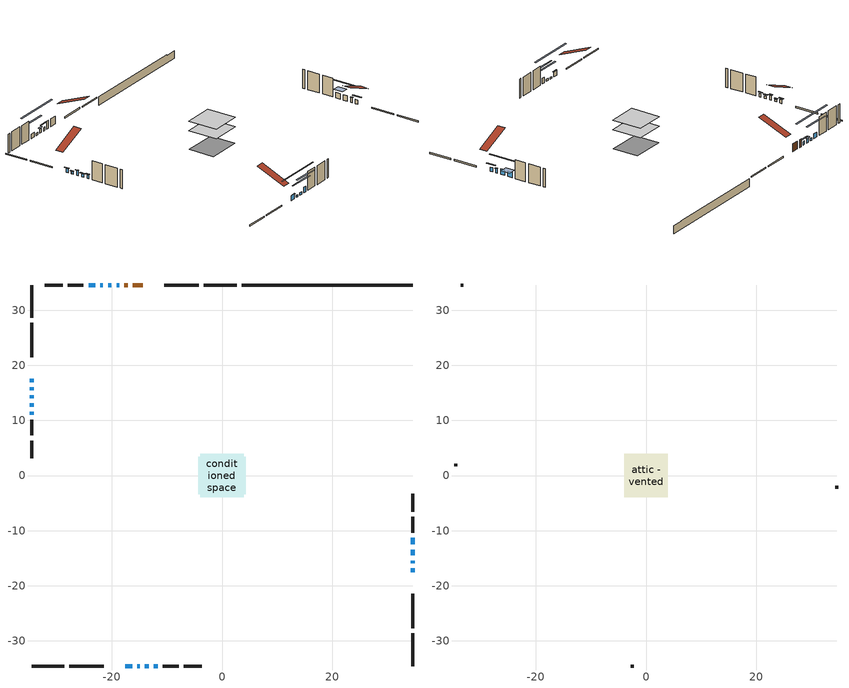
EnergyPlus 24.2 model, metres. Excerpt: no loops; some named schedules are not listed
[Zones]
conditioned space
 floor adiabatic (AdiabaticFloorConstruction): -3.94,-3.94 -3.94,3.94 3.94,3.94 3.94,-3.94 z3.35
 floor foundation (Slab1 construction): -4.33,-3.41 -4.33,3.41 4.33,3.41 4.33,-3.41 z-1.22
 wall outside (RimJoist1 construction): 2.67,34.57 -3.27,34.57 / -34.57,-34.57 -28.63,-34.57 / -34.57,34.57 -34.57,28.63 / 34.57,-34.57 34.57,-28.63 z0.91:1.21
 wall outside (RimJoist2 construction): -4.2,34.57 -10.46,34.57 / -27.7,-34.57 -21.44,-34.57 / -34.57,27.7 -34.57,21.44 / 34.57,-27.7 34.57,-21.44 z0.91:1.21
 wall outside (AdiabaticWallConstruction 1): -14.37,34.57 -16.19,34.57 / -17.11,34.57 -17.75,34.57 z0.91:2.94
 wall outside (AdiabaticWallConstruction): -34.57,17.53 -34.57,16.92 / -18.68,34.57 -19.14,34.57 / -34.57,11.58 -34.57,11.07 z0.91:1.83; 34.57,-17.53 34.57,-16.82 / -20.07,34.57 -20.68,34.57 z0.91:1.98; 34.57,-15.89 34.57,-15.43 / -17.53,-34.57 -16.31,-34.57 / -34.57,14.56 -34.57,14.04 / -22.99,34.57 -24.21,34.57 z0.91:2.13; -34.57,15.99 -34.57,15.48 / -21.6,34.57 -22.06,34.57 / -14,-34.57 -13.28,-34.57 z0.91:1.52; -15.39,-34.57 -14.92,-34.57 z0.91:1.37; 34.57,-14.51 34.57,-13.44 / 34.57,-12.51 34.57,-11.29 / -12.36,-34.57 -11.65,-34.57 z0.91:2.33; -34.57,13.12 -34.57,12.5 z0.91:1.62
 wall outside (Wall1 construction): -25.14,34.57 -28,34.57 / -10.72,-34.57 -7.86,-34.57 / -34.57,10.14 -34.57,7.28 / 34.57,-10.36 34.57,-7.5 z0.91:5.79
 wall outside (Wall2 construction): -28.93,34.57 -32.19,34.57 / -6.93,-34.57 -3.66,-34.57 / -34.57,6.35 -34.57,3.09 / 34.57,-6.57 34.57,-3.31 z0.91:5.79
 wall foundation (FoundationWall1 construction): 3.6,34.57,-1.22 3.6,34.57,0.91 31.47,34.57,0.91 31.47,34.57,0.75 34.57,34.57,0.75 34.57,34.57,-1.22
 window (WindowConstruction 14): -34.57,17.53 -34.57,16.92 z0.91:1.82
 window (WindowConstruction 7): 34.57,-17.53 34.57,-16.82 z0.91:1.98
 window (WindowConstruction 8): 34.57,-15.89 34.57,-15.43 z0.91:2.13
 window (WindowConstruction 9): -18.68,34.57 -19.14,34.57 z0.91:1.82
 window (WindowConstruction 10): -20.07,34.57 -20.68,34.57 z0.91:1.98
 window (WindowConstruction 11): -17.53,-34.57 -16.31,-34.57 z0.91:2.13
 window (WindowConstruction 12): -34.57,15.99 -34.57,15.48 z0.91:1.52
 window (WindowConstruction 13): -34.57,14.55 -34.57,14.05 z0.91:2.13
 window (WindowConstruction 15): -21.61,34.57 -22.06,34.57 z0.91:1.52
 window (WindowConstruction 16): -15.38,-34.57 -14.93,-34.57 z0.91:1.37
 window (WindowConstruction): 34.57,-14.51 34.57,-13.44 z0.91:2.33
 window (WindowConstruction 1): 34.57,-12.51 34.57,-11.29 z0.91:2.33
 window (WindowConstruction 2): -22.99,34.57 -24.21,34.57 z0.91:2.13
 window (WindowConstruction 3): -14,-34.57 -13.29,-34.57 z0.91:1.52
 window (WindowConstruction 4): -12.36,-34.57 -11.65,-34.57 z0.91:2.33
 window (WindowConstruction 5): -34.57,13.12 -34.57,12.51 z0.91:1.62
 window (WindowConstruction 6): -34.57,11.58 -34.57,11.07 z0.91:1.82
 door (Door): -14.37,34.57 -16.19,34.57 z0.91:2.94
 door (Door 1): -17.12,34.57 -17.75,34.57 z0.91:2.94
 ceiling adiabatic (AdiabaticFloorConstruction): 3.94,-3.94 3.94,3.94 -3.94,3.94 -3.94,-3.94 z3.35
attic - vented
 floor to conditioned space (Floor1 construction Reversed): -3.94,-3.94 -3.94,3.94 3.94,3.94 3.94,-3.94 z5.79
 wall outside (Wall3 construction): -33.12,34.57 -33.64,34.57 / -2.74,-34.57 -2.22,-34.57 / -34.57,2.16 -34.57,1.64 / 34.57,-2.38 34.57,-1.86 z0.91:5.79
 roof outside (Roof1 construction): -13.44,34.57,5.79 -13.44,27.01,8.94 -11.39,27.01,8.94 -11.39,34.57,5.79; -18.46,-34.57,5.79 -18.46,-27.01,8.94 -20.51,-27.01,8.94 -20.51,-34.57,5.79; -34.57,18.46,5.79 -27.01,18.46,8.94 -27.01,20.51,8.94 -34.57,20.51,5.79; 34.57,-18.46,5.79 27.01,-18.46,8.94 27.01,-20.51,8.94 34.57,-20.51,5.79
shading: -34.57,16.62 -34.57,17.83 -34.87,17.83 -34.87,16.62 z2.12; 34.57,-15.91 34.57,-18.44 34.87,-18.44 34.87,-15.91 z2.89; 34.57,-15.34 34.57,-15.98 34.87,-15.98 34.87,-15.34 z2.22; -20.05,34.57 -17.77,34.57 -17.77,34.87 -20.05,34.87 z2.74; -20.98,34.57 -19.77,34.57 -19.77,34.87 -20.98,34.87 z2.28; -16.22,-34.57 -17.62,-34.57 -17.62,-34.87 -16.22,-34.87 z2.22; -34.57,15.3 -34.57,16.17 -34.87,16.17 -34.87,15.3 z1.7; -34.57,13.87 -34.57,14.73 -34.87,14.73 -34.87,13.87 z2.31; -28.16,34.57 -15.51,34.57 -15.51,34.87 -28.16,34.87 z7.62; -8.83,-34.57 -21.48,-34.57 -21.48,-34.87 -8.83,-34.87 z7.47; 34.57,-10.39 34.57,-17.56 34.87,-17.56 34.87,-10.39 z5.38; 34.57,-10.68 34.57,-13.12 36.4,-13.12 36.4,-10.68 z2.94; -27.26,34.57 -19.94,34.57 -19.94,34.87 -27.26,34.87 z5.18; -10.24,-34.57 -17.05,-34.57 -17.05,-34.87 -10.24,-34.87 z4.57; -8.6,-34.57 -15.41,-34.57 -15.41,-34.87 -8.6,-34.87 z5.38; -34.57,12.21 -34.57,13.41 -34.87,13.41 -34.87,12.21 z1.92; -34.57,10.77 -34.57,11.88 -34.87,11.88 -34.87,10.77 z2.12
[Building]
Building 1: Terrain=Suburbs
[Site:Location]
Windsor AP_ON: Latitude {deg}=42.28; Longitude {deg}=-82.96; Time Zone {hr}=-5; Elevation {m}=190; Keep Site Location Information=Yes
[Site:GroundTemperature:Shallow]
6.34957, 4.46684, 4.31606, 5.20952, 8.79623, 12.3662, 15.4612, 17.4219, 17.5884, 15.9938, 12.9777, 9.51722
[Site:WaterMainsTemperature]
Calculation Method=Schedule; Temperature Schedule=mains temperature schedule
[Material] Roughness=Rough; Thermal Absorptance=0.9
Name | Thickness {m} | Conductivity {W/m-K} | Density {kg/m3} | Specific Heat {J/kg-K} | Solar Absorptance | Visible Absorptance
asphalt or fiberglass shingles | 0.00635 | 0.162714 | 1121.4 | 1465.45 | 0.4 | 0.4
ceiling stud and cavity | 0.1397 | 0.110038 | 65.682 | 1177.47 | 0.7 | 0.7
concrete 4.0 in. | 0.1016 | 1.803125 | 2242.8 | 837.4 | 0.7 | 0.7
concrete 8.0 in. | 0.2032 | 1.803125 | 2242.8 | 837.4 | 0.7 | 0.7
door material | 0.04445 | 0.188738 | 512.64 | 1214.23 | 0.7 | 0.7
door material 1 | 0.04445 | 0.053851 | 512.64 | 1214.23 | 0.7 | 0.7
floor covering | 0.0127 | 0.0433444 | 54.468 | 1339.84 | 0.6 | 0.6
floor rigid ins; wall rigid ins | 0.512978 | 0.029427 | 32.04 | 1214.23 | 0.7 | 0.7
floor stud and cavity | 0.1397 | 1.75129 | 37.0049 | 1207.88 | 0.7 | 0.7
furniture material conditioned space 1 | 0.1524 | 0.115458 | 640.8 | 1214.23 | 0.6 | 0.6
gypsum board | 0.0127 | 0.160291 | 801 | 837.4 | 0.6 | 0.6
osb sheathing 0.5 in. | 0.0127 | 0.115458 | 512.64 | 1214.23 | 0.7 | 0.7
osb sheathing 0.75 in. | 0.01905 | 0.115458 | 512.64 | 1214.23 | 0.7 | 0.7
osb sheathing 2.0 in. | 0.0508 | 0.115458 | 512.64 | 1214.23 | 0.7 | 0.7
rim joist stud and cavity | 0.0508 | 0.177588 | 50.32683 | 1063.81 | 0.6 | 0.6
rim joist stud and cavity 1 | 0.0508 | 0.028891 | 125.044 | 1163.47 | 0.6 | 0.6
wall stud and cavity | 0.1397 | 0.955991 | 139.0536 | 1170.24 | 0.7 | 0.7
wall stud and cavity 1 | 0.1397 | 1.11759 | 139.0536 | 1170.24 | 0.7 | 0.7
wall stud and cavity 2 | 0.0889 | 6.1454 | 50.32683 | 1063.81 | 0.6 | 0.6
wall stud and cavity 3 | 0.0889 | 0.380278 | 52.3479 | 1209.89 | 0.7 | 0.7
wall stud and cavity 4 | 0.0889 | 0.391764 | 83.0341 | 1211.67 | 0.7 | 0.7
wood siding | 0.0254 | 0.102417 | 544.68 | 1172.36 | 0.59 | 0.59
wood siding 1 | 0.00254 | 0.102417 | 544.68 | 1172.36 | 0.59 | 0.59
wood siding 2; wood siding 3; wood siding 4 | 0.0254 | 0.102417 | 544.68 | 1172.36 | 0.7 | 0.7
[WindowMaterial:SimpleGlazingSystem]
Name | U-Factor {W/m2-K} | Solar Heat Gain Coefficient
WindowMaterial | 2.80664 | 0.62
WindowMaterial 1 | 2.79812 | 0.63
WindowMaterial 10 | 2.95426 | 0.45
WindowMaterial 11 | 3.02581 | 0.35
WindowMaterial 12 | 2.961077 | 0.44
WindowMaterial 13 | 2.88102 | 0.57
WindowMaterial 14 | 2.9378 | 0.52
WindowMaterial 15 | 2.95937 | 0.49
WindowMaterial 2 | 2.94177 | 0.46
WindowMaterial 3 | 2.89692 | 0.55
WindowMaterial 4 | 2.84241 | 0.6
WindowMaterial 5 | 3.000823 | 0.4
WindowMaterial 6 | 2.98322 | 0.41
WindowMaterial 7 | 2.94177 | 0.47
WindowMaterial 8 | 2.97414 | 0.42
WindowMaterial 9 | 2.91679 | 0.54
[Construction]
AdiabaticFloorConstruction: floor stud and cavity, floor rigid ins, osb sheathing 0.75 in., floor covering
AdiabaticWallConstruction: wood siding 3, wall rigid ins, wall stud and cavity 3, gypsum board
AdiabaticWallConstruction 1: wood siding 4, wall rigid ins, wall stud and cavity 3, gypsum board
Door: door material
Door 1: door material 1
Floor1 construction Reversed: gypsum board, ceiling stud and cavity
FoundationWall1 construction: concrete 8.0 in.
furniture construction conditioned space 1: furniture material conditioned space 1
PartitionWallConstruction: gypsum board, wall stud and cavity 4, gypsum board
RimJoist1 construction: wood siding 2, rim joist stud and cavity
RimJoist2 construction: wood siding 2, osb sheathing 2.0 in., rim joist stud and cavity 1
Roof1 construction: asphalt or fiberglass shingles
Slab1 construction: concrete 4.0 in.
Wall1 construction: wood siding, osb sheathing 0.5 in., wall stud and cavity, gypsum board
Wall2 construction: wood siding, osb sheathing 0.5 in., wall stud and cavity 1, gypsum board
Wall3 construction: wood siding 1, wall stud and cavity 2
WindowConstruction: WindowMaterial
WindowConstruction 1: WindowMaterial 1
WindowConstruction 10: WindowMaterial 10
WindowConstruction 11; WindowConstruction 2: WindowMaterial 2
WindowConstruction 12: WindowMaterial 11
WindowConstruction 13: WindowMaterial 12
WindowConstruction 14: WindowMaterial 13
WindowConstruction 15: WindowMaterial 14
WindowConstruction 16: WindowMaterial 15
WindowConstruction 3: WindowMaterial 3
WindowConstruction 4: WindowMaterial 4
WindowConstruction 5: WindowMaterial 5
WindowConstruction 6: WindowMaterial 6
WindowConstruction 7: WindowMaterial 7
WindowConstruction 8: WindowMaterial 8
WindowConstruction 9: WindowMaterial 9
[Zone] Multiplier=1; Part of Total Floor Area=Yes
Name | Volume {m3}
attic - vented | 31.2714
conditioned space | 426.6
[Space]
Name | Zone | Volume {m3}
attic - vented 1 | attic - vented | 31.2714
conditioned space 1 | conditioned space | 426.6
[ZoneInfiltration:EffectiveLeakageArea]
infil attic - vented 1: Zone or Space=attic - vented 1; Schedule=Always On Discrete; Effective Air Leakage Area {cm2}=2754.22; Stack Coefficient=0.000558264; Wind Coefficient=1.59639e-05
[ZoneMixing]
whole house fan mix: Zone or Space=attic - vented; Schedule=Always On Continuous; Design Flow Rate Calculation Method=Flow/Zone; Design Flow Rate {m3/s}=0; Source Zone or Space=conditioned space
[SurfaceProperty:ExposedFoundationPerimeter]
Slab1: Exposed Perimeter Calculation Method=TotalExposedPerimeter; Total Exposed Perimeter {m}=30.969
[InternalMass] Zone or ZoneList=conditioned space; Space or SpaceList=conditioned space 1
Name | Construction | Surface Area {m2}
furniture mass conditioned space 1 | furniture construction conditioned space 1 | 48.44
partition wall mass | PartitionWallConstruction | 121.1
[Lights]
interior lighting: Zone or ZoneList or Space or SpaceList=conditioned space 1; Schedule=interior lighting schedule; Design Level Calculation Method=LightingLevel; Lighting Level {W}=343.2; Return Air Fraction=0; Fraction Radiant=0.6; Fraction Visible=0.2; Fraction Replaceable=1
[People]
occupants: Zone or ZoneList or Space or SpaceList=conditioned space 1; Number of People Schedule=occupants schedule; Number of People Calculation Method=People; Number of People=3; Fraction Radiant=0.314171; Sensible Heat Fraction=0.56303; Activity Level Schedule=occupants activity schedule; Carbon Dioxide Generation Rate {m3/s-W}=0; Enable ASHRAE 55 Comfort Warnings=No; Mean Radiant Temperature Calculation Type=EnclosureAveraged
[ElectricEquipment] Zone or ZoneList or Space or SpaceList=conditioned space 1; Design Level Calculation Method=EquipmentLevel
Name | Schedule | Design Level {W} | Fraction Latent | Fraction Radiant | Fraction Lost
clothes dryer | clothes dryer schedule | 140.772 | 0.015 | 0.081 | 0.85
clothes washer | clothes washer schedule | 32.1985 | 0.03 | 0.162 | 0.7
cooking range | cooking range schedule | 215.147 | 0.08 | 0.432 | 0.2
dishwasher | dishwasher schedule | 66.8632 | 0.3 | 0.18 | 0.4
fridge | fridge schedule | 72.9452 | 0 | 0.6 | 0
mech vent bath fan 0 | mech vent bath fan 0 schedule | 50.2 | 0 | 0 | 1
mech vent bath fan 1 | mech vent bath fan 1 schedule | 50.2 | 0 | 0 | 1
mech vent house fan | mech vent house fan schedule | 0 | 0 | 0 | 1
mech vent house fan cfis | mech vent house fan cfis schedule | 0 | 0 | 0 | 0
mech vent range fan 0 | mech vent range fan 0 schedule | 57 | 0 | 0 | 1
misc plug loads | misc plug loads schedule | 494.7 | 0.045 | 0.513 | 0.1
whole house fan | Always On Discrete | 0 | 0 | 0 | 1
[OtherEquipment] Zone or ZoneList or Space or SpaceList=conditioned space 1; Design Level Calculation Method=EquipmentLevel
Name | Fuel Type | Schedule | Design Level {W} | Fraction Latent | Fraction Radiant | Fraction Lost
clothes dryer 1 | Electricity | clothes dryer schedule | 0 | 0.015 | 0.081 | 0.85
cooking range 1 | Electricity | cooking range schedule | 0 | 0.08 | 0.432 | 0.2
general water use latent | None | general water use schedule | 62.594 | 1 | 0 | 0
general water use sensible | None | general water use schedule | -61.6891 | 0 | 0.6 | 0
mech vent house fan latent load | None | Always On Discrete | 0 | 1 | 0 | 0
mech vent house fan sensible load | None | Always On Discrete | 0 | 0 | 0 | 0
water heater energy adjustment1 | NaturalGas | Always On Discrete | 0.01 | 0 | 0 | 1
[ZoneInfiltration:DesignFlowRate] Zone or ZoneList or Space or SpaceList=conditioned space 1; Schedule=Always On Discrete; Design Flow Rate Calculation Method=Flow/Zone; Design Flow Rate {m3/s}=0
infil flow; natural vent flow; whole house fan flow
[Foundation:Kiva]
Foundation Kiva 1: Initial Indoor Air Temperature {C}=18; Wall Height Above Grade {m}=0.910011; Wall Depth Below Slab {m}=0.2032
[Foundation:Kiva:Settings]
Soil Conductivity {W/m-K}=0.849921; Soil Density {kg/m3}=1842.3; Soil Specific Heat {J/kg-K}=418.7; Ground Solar Absorptivity=0.9; Ground Thermal Absorptivity=0.9; Ground Surface Roughness {m}=0.03; Far-Field Width {m}=40; Deep-Ground Boundary Condition=ZeroFlux; Deep-Ground Depth {m}=40; Minimum Cell Dimension {m}=0.2; Maximum Cell Growth Coefficient=3; Simulation Timestep=Timestep
[Exterior:Lights]
exterior lighting: Schedule=exterior lighting schedule; Design Level {W}=75.6
[Schedule:Constant]
Name | Hourly Value
Always On Continuous; mech vent house fan schedule; mech vent house fan cfis schedule; Always On Discrete | 1
occupants activity schedule | 117.228
fridge schedule | 0
[Schedule:Week:Daily]
interior lighting schedule Week Rule - Jan1-Jan27: interior lighting schedule day, interior lighting schedule day, interior lighting schedule day, interior lighting schedule day, interior lighting schedule day, interior lighting schedule day, interior lighting schedule day, interior lighting schedule default day, interior lighting schedule default day, interior lighting schedule default day, interior lighting schedule default day, interior lighting schedule default day
interior lighting schedule Week Rule - Jan28-Feb3: interior lighting schedule day, interior lighting schedule day, interior lighting schedule day, interior lighting schedule day, interior lighting schedule day 1, interior lighting schedule day 1, interior lighting schedule day 1, interior lighting schedule default day, interior lighting schedule default day, interior lighting schedule default day, interior lighting schedule default day, interior lighting schedule default day
interior lighting schedule Week Rule - Feb4-Feb24: interior lighting schedule day 1, interior lighting schedule day 1, interior lighting schedule day 1, interior lighting schedule day 1, interior lighting schedule day 1, interior lighting schedule day 1, interior lighting schedule day 1, interior lighting schedule default day, interior lighting schedule default day, interior lighting schedule default day, interior lighting schedule default day, interior lighting schedule default day
interior lighting schedule Week Rule - Feb25-Mar3: interior lighting schedule day 1, interior lighting schedule day 1, interior lighting schedule day 1, interior lighting schedule day 1, interior lighting schedule day 2, interior lighting schedule day 2, interior lighting schedule day 2, interior lighting schedule default day, interior lighting schedule default day, interior lighting schedule default day, interior lighting schedule default day, interior lighting schedule default day
interior lighting schedule Week Rule - Mar4-Mar31: interior lighting schedule day 2, interior lighting schedule day 2, interior lighting schedule day 2, interior lighting schedule day 2, interior lighting schedule day 2, interior lighting schedule day 2, interior lighting schedule day 2, interior lighting schedule default day, interior lighting schedule default day, interior lighting schedule default day, interior lighting schedule default day, interior lighting schedule default day
interior lighting schedule Week Rule - Apr1-Apr28: interior lighting schedule day 3, interior lighting schedule day 3, interior lighting schedule day 3, interior lighting schedule day 3, interior lighting schedule day 3, interior lighting schedule day 3, interior lighting schedule day 3, interior lighting schedule default day, interior lighting schedule default day, interior lighting schedule default day, interior lighting schedule default day, interior lighting schedule default day
interior lighting schedule Week Rule - Apr29-May5: interior lighting schedule day 3, interior lighting schedule day 3, interior lighting schedule day 4, interior lighting schedule day 4, interior lighting schedule day 4, interior lighting schedule day 4, interior lighting schedule day 4, interior lighting schedule default day, interior lighting schedule default day, interior lighting schedule default day, interior lighting schedule default day, interior lighting schedule default day
interior lighting schedule Week Rule - May6-May26: interior lighting schedule day 4, interior lighting schedule day 4, interior lighting schedule day 4, interior lighting schedule day 4, interior lighting schedule day 4, interior lighting schedule day 4, interior lighting schedule day 4, interior lighting schedule default day, interior lighting schedule default day, interior lighting schedule default day, interior lighting schedule default day, interior lighting schedule default day
interior lighting schedule Week Rule - May27-Jun2: interior lighting schedule day 4, interior lighting schedule day 4, interior lighting schedule day 4, interior lighting schedule day 4, interior lighting schedule day 4, interior lighting schedule day 5, interior lighting schedule day 5, interior lighting schedule default day, interior lighting schedule default day, interior lighting schedule default day, interior lighting schedule default day, interior lighting schedule default day
interior lighting schedule Week Rule - Jun3-Jun30: interior lighting schedule day 5, interior lighting schedule day 5, interior lighting schedule day 5, interior lighting schedule day 5, interior lighting schedule day 5, interior lighting schedule day 5, interior lighting schedule day 5, interior lighting schedule default day, interior lighting schedule default day, interior lighting schedule default day, interior lighting schedule default day, interior lighting schedule default day
interior lighting schedule Week Rule - Jul1-Jul28: interior lighting schedule day 6, interior lighting schedule day 6, interior lighting schedule day 6, interior lighting schedule day 6, interior lighting schedule day 6, interior lighting schedule day 6, interior lighting schedule day 6, interior lighting schedule default day, interior lighting schedule default day, interior lighting schedule default day, interior lighting schedule default day, interior lighting schedule default day
interior lighting schedule Week Rule - Jul29-Aug4: interior lighting schedule day 6, interior lighting schedule day 6, interior lighting schedule day 6, interior lighting schedule day 7, interior lighting schedule day 7, interior lighting schedule day 7, interior lighting schedule day 7, interior lighting schedule default day, interior lighting schedule default day, interior lighting schedule default day, interior lighting schedule default day, interior lighting schedule default day
interior lighting schedule Week Rule - Aug5-Aug25: interior lighting schedule day 7, interior lighting schedule day 7, interior lighting schedule day 7, interior lighting schedule day 7, interior lighting schedule day 7, interior lighting schedule day 7, interior lighting schedule day 7, interior lighting schedule default day, interior lighting schedule default day, interior lighting schedule default day, interior lighting schedule default day, interior lighting schedule default day
interior lighting schedule Week Rule - Aug26-Sep1: interior lighting schedule day 7, interior lighting schedule day 7, interior lighting schedule day 7, interior lighting schedule day 7, interior lighting schedule day 7, interior lighting schedule day 7, interior lighting schedule day 8, interior lighting schedule default day, interior lighting schedule default day, interior lighting schedule default day, interior lighting schedule default day, interior lighting schedule default day
interior lighting schedule Week Rule - Sep2-Sep29: interior lighting schedule day 8, interior lighting schedule day 8, interior lighting schedule day 8, interior lighting schedule day 8, interior lighting schedule day 8, interior lighting schedule day 8, interior lighting schedule day 8, interior lighting schedule default day, interior lighting schedule default day, interior lighting schedule default day, interior lighting schedule default day, interior lighting schedule default day
interior lighting schedule Week Rule - Sep30-Oct6: interior lighting schedule day 8, interior lighting schedule day 9, interior lighting schedule day 9, interior lighting schedule day 9, interior lighting schedule day 9, interior lighting schedule day 9, interior lighting schedule day 9, interior lighting schedule default day, interior lighting schedule default day, interior lighting schedule default day, interior lighting schedule default day, interior lighting schedule default day
interior lighting schedule Week Rule - Oct7-Oct27: interior lighting schedule day 9, interior lighting schedule day 9, interior lighting schedule day 9, interior lighting schedule day 9, interior lighting schedule day 9, interior lighting schedule day 9, interior lighting schedule day 9, interior lighting schedule default day, interior lighting schedule default day, interior lighting schedule default day, interior lighting schedule default day, interior lighting schedule default day
interior lighting schedule Week Rule - Oct28-Nov3: interior lighting schedule day 9, interior lighting schedule day 9, interior lighting schedule day 9, interior lighting schedule day 9, interior lighting schedule day 10, interior lighting schedule day 10, interior lighting schedule day 10, interior lighting schedule default day, interior lighting schedule default day, interior lighting schedule default day, interior lighting schedule default day, interior lighting schedule default day
interior lighting schedule Week Rule - Nov4-Nov24: interior lighting schedule day 10, interior lighting schedule day 10, interior lighting schedule day 10, interior lighting schedule day 10, interior lighting schedule day 10, interior lighting schedule day 10, interior lighting schedule day 10, interior lighting schedule default day, interior lighting schedule default day, interior lighting schedule default day, interior lighting schedule default day, interior lighting schedule default day
interior lighting schedule Week Rule - Nov25-Dec1: interior lighting schedule day 10, interior lighting schedule day 10, interior lighting schedule day 10, interior lighting schedule day 10, interior lighting schedule day 10, interior lighting schedule day 10, interior lighting schedule day 11, interior lighting schedule default day, interior lighting schedule default day, interior lighting schedule default day, interior lighting schedule default day, interior lighting schedule default day
interior lighting schedule Week Rule - Dec2-Dec31: interior lighting schedule day 11, interior lighting schedule day 11, interior lighting schedule day 11, interior lighting schedule day 11, interior lighting schedule day 11, interior lighting schedule day 11, interior lighting schedule day 11, interior lighting schedule default day, interior lighting schedule default day, interior lighting schedule default day, interior lighting schedule default day, interior lighting schedule default day
occupants schedule Week Rule - Jan1-Dec31: occupants schedule day, occupants schedule day, occupants schedule day, occupants schedule day, occupants schedule day, occupants schedule day, occupants schedule day, occupants schedule default day, occupants schedule default day, occupants schedule default day, occupants schedule default day, occupants schedule default day
clothes dryer schedule Week Rule - Jan1-Dec31: clothes dryer schedule day, clothes dryer schedule day, clothes dryer schedule day, clothes dryer schedule day, clothes dryer schedule day, clothes dryer schedule day, clothes dryer schedule day, clothes dryer schedule default day, clothes dryer schedule default day, clothes dryer schedule default day, clothes dryer schedule default day, clothes dryer schedule default day
clothes washer schedule Week Rule - Jan1-Dec31: clothes washer schedule day, clothes washer schedule day, clothes washer schedule day, clothes washer schedule day, clothes washer schedule day, clothes washer schedule day, clothes washer schedule day, clothes washer schedule default day, clothes washer schedule default day, clothes washer schedule default day, clothes washer schedule default day, clothes washer schedule default day
cooking range schedule Week Rule - Jan1-Dec31: cooking range schedule day, cooking range schedule day, cooking range schedule day, cooking range schedule day, cooking range schedule day, cooking range schedule day, cooking range schedule day, cooking range schedule default day, cooking range schedule default day, cooking range schedule default day, cooking range schedule default day, cooking range schedule default day
dishwasher schedule Week Rule - Jan1-Dec31: dishwasher schedule day, dishwasher schedule day, dishwasher schedule day, dishwasher schedule day, dishwasher schedule day, dishwasher schedule day, dishwasher schedule day, dishwasher schedule default day, dishwasher schedule default day, dishwasher schedule default day, dishwasher schedule default day, dishwasher schedule default day
mech vent bath fan 0 schedule Week Rule - Jan1-Dec31: mech vent bath fan 0 schedule day, mech vent bath fan 0 schedule day, mech vent bath fan 0 schedule day, mech vent bath fan 0 schedule day, mech vent bath fan 0 schedule day, mech vent bath fan 0 schedule day, mech vent bath fan 0 schedule day, mech vent bath fan 0 schedule default day, mech vent bath fan 0 schedule default day, mech vent bath fan 0 schedule default day, mech vent bath fan 0 schedule default day, mech vent bath fan 0 schedule default day
mech vent bath fan 1 schedule Week Rule - Jan1-Dec31: mech vent bath fan 1 schedule day, mech vent bath fan 1 schedule day, mech vent bath fan 1 schedule day, mech vent bath fan 1 schedule day, mech vent bath fan 1 schedule day, mech vent bath fan 1 schedule day, mech vent bath fan 1 schedule day, mech vent bath fan 1 schedule default day, mech vent bath fan 1 schedule default day, mech vent bath fan 1 schedule default day, mech vent bath fan 1 schedule default day, mech vent bath fan 1 schedule default day
mech vent range fan 0 schedule Week Rule - Jan1-Dec31: mech vent range fan 0 schedule day, mech vent range fan 0 schedule day, mech vent range fan 0 schedule day, mech vent range fan 0 schedule day, mech vent range fan 0 schedule day, mech vent range fan 0 schedule day, mech vent range fan 0 schedule day, mech vent range fan 0 schedule default day, mech vent range fan 0 schedule default day, mech vent range fan 0 schedule default day, mech vent range fan 0 schedule default day, mech vent range fan 0 schedule default day
misc plug loads schedule Week Rule - Jan1-Dec31: misc plug loads schedule day, misc plug loads schedule day, misc plug loads schedule day, misc plug loads schedule day, misc plug loads schedule day, misc plug loads schedule day, misc plug loads schedule day, misc plug loads schedule default day, misc plug loads schedule default day, misc plug loads schedule default day, misc plug loads schedule default day, misc plug loads schedule default day
general water use schedule Week Rule - Jan1-Dec31: general water use schedule day, general water use schedule day, general water use schedule day, general water use schedule day, general water use schedule day, general water use schedule day, general water use schedule day, general water use schedule default day, general water use schedule default day, general water use schedule default day, general water use schedule default day, general water use schedule default day
exterior lighting schedule Week Rule - Jan1-Jan27: exterior lighting schedule day, exterior lighting schedule day, exterior lighting schedule day, exterior lighting schedule day, exterior lighting schedule day, exterior lighting schedule day, exterior lighting schedule day, exterior lighting schedule default day, exterior lighting schedule default day, exterior lighting schedule default day, exterior lighting schedule default day, exterior lighting schedule default day
exterior lighting schedule Week Rule - Jan28-Feb3: exterior lighting schedule day, exterior lighting schedule day, exterior lighting schedule day, exterior lighting schedule day, exterior lighting schedule day 1, exterior lighting schedule day 1, exterior lighting schedule day 1, exterior lighting schedule default day, exterior lighting schedule default day, exterior lighting schedule default day, exterior lighting schedule default day, exterior lighting schedule default day
exterior lighting schedule Week Rule - Feb4-Feb24: exterior lighting schedule day 1, exterior lighting schedule day 1, exterior lighting schedule day 1, exterior lighting schedule day 1, exterior lighting schedule day 1, exterior lighting schedule day 1, exterior lighting schedule day 1, exterior lighting schedule default day, exterior lighting schedule default day, exterior lighting schedule default day, exterior lighting schedule default day, exterior lighting schedule default day
exterior lighting schedule Week Rule - Feb25-Mar3: exterior lighting schedule day 1, exterior lighting schedule day 1, exterior lighting schedule day 1, exterior lighting schedule day 1, exterior lighting schedule day 2, exterior lighting schedule day 2, exterior lighting schedule day 2, exterior lighting schedule default day, exterior lighting schedule default day, exterior lighting schedule default day, exterior lighting schedule default day, exterior lighting schedule default day
exterior lighting schedule Week Rule - Mar4-Mar31: exterior lighting schedule day 2, exterior lighting schedule day 2, exterior lighting schedule day 2, exterior lighting schedule day 2, exterior lighting schedule day 2, exterior lighting schedule day 2, exterior lighting schedule day 2, exterior lighting schedule default day, exterior lighting schedule default day, exterior lighting schedule default day, exterior lighting schedule default day, exterior lighting schedule default day
exterior lighting schedule Week Rule - Apr1-Apr28: exterior lighting schedule day 3, exterior lighting schedule day 3, exterior lighting schedule day 3, exterior lighting schedule day 3, exterior lighting schedule day 3, exterior lighting schedule day 3, exterior lighting schedule day 3, exterior lighting schedule default day, exterior lighting schedule default day, exterior lighting schedule default day, exterior lighting schedule default day, exterior lighting schedule default day
exterior lighting schedule Week Rule - Apr29-May5: exterior lighting schedule day 3, exterior lighting schedule day 3, exterior lighting schedule day 4, exterior lighting schedule day 4, exterior lighting schedule day 4, exterior lighting schedule day 4, exterior lighting schedule day 4, exterior lighting schedule default day, exterior lighting schedule default day, exterior lighting schedule default day, exterior lighting schedule default day, exterior lighting schedule default day
exterior lighting schedule Week Rule - May6-May26: exterior lighting schedule day 4, exterior lighting schedule day 4, exterior lighting schedule day 4, exterior lighting schedule day 4, exterior lighting schedule day 4, exterior lighting schedule day 4, exterior lighting schedule day 4, exterior lighting schedule default day, exterior lighting schedule default day, exterior lighting schedule default day, exterior lighting schedule default day, exterior lighting schedule default day
exterior lighting schedule Week Rule - May27-Jun2: exterior lighting schedule day 4, exterior lighting schedule day 4, exterior lighting schedule day 4, exterior lighting schedule day 4, exterior lighting schedule day 4, exterior lighting schedule day 5, exterior lighting schedule day 5, exterior lighting schedule default day, exterior lighting schedule default day, exterior lighting schedule default day, exterior lighting schedule default day, exterior lighting schedule default day
exterior lighting schedule Week Rule - Jun3-Jun30: exterior lighting schedule day 5, exterior lighting schedule day 5, exterior lighting schedule day 5, exterior lighting schedule day 5, exterior lighting schedule day 5, exterior lighting schedule day 5, exterior lighting schedule day 5, exterior lighting schedule default day, exterior lighting schedule default day, exterior lighting schedule default day, exterior lighting schedule default day, exterior lighting schedule default day
exterior lighting schedule Week Rule - Jul1-Jul28: exterior lighting schedule day 6, exterior lighting schedule day 6, exterior lighting schedule day 6, exterior lighting schedule day 6, exterior lighting schedule day 6, exterior lighting schedule day 6, exterior lighting schedule day 6, exterior lighting schedule default day, exterior lighting schedule default day, exterior lighting schedule default day, exterior lighting schedule default day, exterior lighting schedule default day
[Schedule:Year]
interior lighting schedule: interior lighting schedule Week Rule - Jan1-Jan27, 1, 1, 1, 27, interior lighting schedule Week Rule - Jan28-Feb3, 1, 28, 2, 3, interior lighting schedule Week Rule - Feb4-Feb24, 2, 4, 2, 24, interior lighting schedule Week Rule - Feb25-Mar3, 2, 25, 3, 3, interior lighting schedule Week Rule - Mar4-Mar31, 3, 4, 3, 31, interior lighting schedule Week Rule - Apr1-Apr28, 4, 1, 4, 28, interior lighting schedule Week Rule - Apr29-May5, 4, 29, 5, 5, interior lighting schedule Week Rule - May6-May26, 5, 6, 5, 26, interior lighting schedule Week Rule - May27-Jun2, 5, 27, 6, 2, interior lighting schedule Week Rule - Jun3-Jun30, 6, 3, 6, 30, interior lighting schedule Week Rule - Jul1-Jul28, 7, 1, 7, 28, interior lighting schedule Week Rule - Jul29-Aug4, 7, 29, 8, 4, interior lighting schedule Week Rule - Aug5-Aug25, 8, 5, 8, 25, interior lighting schedule Week Rule - Aug26-Sep1, 8, 26, 9, 1, interior lighting schedule Week Rule - Sep2-Sep29, 9, 2, 9, 29, interior lighting schedule Week Rule - Sep30-Oct6, 9, 30, 10, 6, interior lighting schedule Week Rule - Oct7-Oct27, 10, 7, 10, 27, interior lighting schedule Week Rule - Oct28-Nov3, 10, 28, 11, 3, interior lighting schedule Week Rule - Nov4-Nov24, 11, 4, 11, 24, interior lighting schedule Week Rule - Nov25-Dec1, 11, 25, 12, 1, interior lighting schedule Week Rule - Dec2-Dec31, 12, 2, 12, 31
occupants schedule: occupants schedule Week Rule - Jan1-Dec31, 1, 1, 12, 31
clothes dryer schedule: clothes dryer schedule Week Rule - Jan1-Dec31, 1, 1, 12, 31
clothes washer schedule: clothes washer schedule Week Rule - Jan1-Dec31, 1, 1, 12, 31
cooking range schedule: cooking range schedule Week Rule - Jan1-Dec31, 1, 1, 12, 31
dishwasher schedule: dishwasher schedule Week Rule - Jan1-Dec31, 1, 1, 12, 31
mech vent bath fan 0 schedule: mech vent bath fan 0 schedule Week Rule - Jan1-Dec31, 1, 1, 12, 31
mech vent bath fan 1 schedule: mech vent bath fan 1 schedule Week Rule - Jan1-Dec31, 1, 1, 12, 31
mech vent range fan 0 schedule: mech vent range fan 0 schedule Week Rule - Jan1-Dec31, 1, 1, 12, 31
misc plug loads schedule: misc plug loads schedule Week Rule - Jan1-Dec31, 1, 1, 12, 31
general water use schedule: general water use schedule Week Rule - Jan1-Dec31, 1, 1, 12, 31
exterior lighting schedule: exterior lighting schedule Week Rule - Jan1-Jan27, 1, 1, 1, 27, exterior lighting schedule Week Rule - Jan28-Feb3, 1, 28, 2, 3, exterior lighting schedule Week Rule - Feb4-Feb24, 2, 4, 2, 24, exterior lighting schedule Week Rule - Feb25-Mar3, 2, 25, 3, 3, exterior lighting schedule Week Rule - Mar4-Mar31, 3, 4, 3, 31, exterior lighting schedule Week Rule - Apr1-Apr28, 4, 1, 4, 28, exterior lighting schedule Week Rule - Apr29-May5, 4, 29, 5, 5, exterior lighting schedule Week Rule - May6-May26, 5, 6, 5, 26, exterior lighting schedule Week Rule - May27-Jun2, 5, 27, 6, 2, exterior lighting schedule Week Rule - Jun3-Jun30, 6, 3, 6, 30, exterior lighting schedule Week Rule - Jul1-Jul28, 7, 1, 7, 28, exterior lighting schedule Week Rule - Jul29-Aug4, 7, 29, 8, 4, exterior lighting schedule Week Rule - Aug5-Aug25, 8, 5, 8, 25, exterior lighting schedule Week Rule - Aug26-Sep1, 8, 26, 9, 1, exterior lighting schedule Week Rule - Sep2-Sep29, 9, 2, 9, 29, exterior lighting schedule Week Rule - Sep30-Oct6, 9, 30, 10, 6, exterior lighting schedule Week Rule - Oct7-Oct27, 10, 7, 10, 27, exterior lighting schedule Week Rule - Oct28-Nov3, 10, 28, 11, 3, exterior lighting schedule Week Rule - Nov4-Nov24, 11, 4, 11, 24, exterior lighting schedule Week Rule - Nov25-Dec1, 11, 25, 12, 1, exterior lighting schedule Week Rule - Dec2-Dec31, 12, 2, 12, 31
[Schedule:Compact]
mains temperature schedule: Through: 01/01, For: AllDays, Until: 24:00, 9.71556, Through: 01/02, For: AllDays, Until: 24:00, 9.65056, Through: 01/03, For: AllDays, Until: 24:00, 9.58667, Through: 01/04, For: AllDays, Until: 24:00, 9.52389, Through: 01/05, For: AllDays, Until: 24:00, 9.46278, Through: 01/06, For: AllDays, Until: 24:00, 9.40278, Through: 01/07, For: AllDays, Until: 24:00, 9.34444, Through: 01/08, For: AllDays, Until: 24:00, 9.28778, Through: 01/09, For: AllDays, Until: 24:00, 9.23222, Through: 01/10, For: AllDays, Until: 24:00, 9.17778, Through: 01/11, For: AllDays, Until: 24:00, 9.125, Through: 01/12, For: AllDays, Until: 24:00, 9.07389, Through: 01/13, For: AllDays, Until: 24:00, 9.02444, Through: 01/14, For: AllDays, Until: 24:00, 8.97611, Through: 01/15, For: AllDays, Until: 24:00, 8.92944, Through: 01/16, For: AllDays, Until: 24:00, 8.88444, Through: 01/17, For: AllDays, Until: 24:00, 8.84056, Through: 01/18, For: AllDays, Until: 24:00, 8.79889, Through: 01/19, For: AllDays, Until: 24:00, 8.75833, Through: 01/20, For: AllDays, Until: 24:00, 8.71944, Through: 01/21, For: AllDays, Until: 24:00, 8.68222, Through: 01/22, For: AllDays, Until: 24:00, 8.64667, Through: 01/23, For: AllDays, Until: 24:00, 8.61222, Through: 01/24, For: AllDays, Until: 24:00, 8.58, Through: 01/25, For: AllDays, Until: 24:00, 8.54944, Through: 01/26, For: AllDays, Until: 24:00, 8.52, Through: 01/27, For: AllDays, Until: 24:00, 8.49278, Through: 01/28, For: AllDays, Until: 24:00, 8.46722, Through: 01/29, For: AllDays, Until: 24:00, 8.44278, Through: 01/30, For: AllDays, Until: 24:00, 8.42056, Through: 01/31, For: AllDays, Until: 24:00, 8.39944, Through: 02/01, For: AllDays, Until: 24:00, 8.38056, Through: 02/02, For: AllDays, Until: 24:00, 8.36333, Through: 02/03, For: AllDays, Until: 24:00, 8.34778, Through: 02/04, For: AllDays, Until: 24:00, 8.33389, Through: 02/05, For: AllDays, Until: 24:00, 8.32167, Through: 02/06, For: AllDays, Until: 24:00, 8.31111, Through: 02/07, For: AllDays, Until: 24:00, 8.30222, Through: 02/08, For: AllDays, Until: 24:00, 8.295, Through: 02/09, For: AllDays, Until: 24:00, 8.29, Through: 02/10, For: AllDays, Until: 24:00, 8.28611, Through: 02/11, For: AllDays, Until: 24:00, 8.28444, Through: 02/12, For: AllDays, Until: 24:00, 8.28444, Through: 02/13, For: AllDays, Until: 24:00, 8.28611, Through: 02/14, For: AllDays, Until: 24:00, 8.28889, Through: 02/15, For: AllDays, Until: 24:00, 8.29444, Through: 02/16, For: AllDays, Until: 24:00, 8.30111, Through: 02/17, For: AllDays, Until: 24:00, 8.30944, Through: 02/18, For: AllDays, Until: 24:00, 8.31944, Through: 02/19, For: AllDays, Until: 24:00, 8.33167, Through: 02/20, For: AllDays, Until: 24:00, 8.345, Through: 02/21, For: AllDays, Until: 24:00, 8.36056, Through: 02/22, For: AllDays, Until: 24:00, 8.37778, Through: 02/23, For: AllDays, Until: 24:00, 8.39611, Through: 02/24, For: AllDays, Until: 24:00, 8.41667, Through: 02/25, For: AllDays, Until: 24:00, 8.43889, Through: 02/26, For: AllDays, Until: 24:00, 8.46278, Through: 02/27, For: AllDays, Until: 24:00, 8.48833, Through: 02/28, For: AllDays, Until: 24:00, 8.51556, Through: 03/01, For: AllDays, Until: 24:00, 8.54444, Through: 03/02, For: AllDays, Until: 24:00, 8.575, Through: 03/03, For: AllDays, Until: 24:00, 8.60667, Through: 03/04, For: AllDays, Until: 24:00, 8.64056, Through: 03/05, For: AllDays, Until: 24:00, 8.67611, Through: 03/06, For: AllDays, Until: 24:00, 8.71278, Through: 03/07, For: AllDays, Until: 24:00, 8.75167, Through: 03/08, For: AllDays, Until: 24:00, 8.79167, Through: 03/09, For: AllDays, Until: 24:00, 8.83333, Through: 03/10, For: AllDays, Until: 24:00, 8.87667, Through: 03/11, For: AllDays, Until: 24:00, 8.92167, Through: 03/12, For: AllDays, Until: 24:00, 8.96833, Through: 03/13, For: AllDays, Until: 24:00, 9.01611, Through: 03/14, For: AllDays, Until: 24:00, 9.06556, Through: 03/15, For: AllDays, Until: 24:00, 9.11667, Through: 03/16, For: AllDays, Until: 24:00, 9.16889, Through: 03/17, For: AllDays, Until: 24:00, 9.22278, Through: 03/18, For: AllDays, Until: 24:00, 9.27833, Through: 03/19, For: AllDays, Until: 24:00, 9.335, Through: 03/20, For: AllDays, Until: 24:00, 9.39333, Through: 03/21, For: AllDays, Until: 24:00, 9.45278, Through: 03/22, For: AllDays, Until: 24:00, 9.51389, Through: 03/23, For: AllDays, Until: 24:00, 9.57611, Through: 03/24, For: AllDays, Until: 24:00, 9.64, Through: 03/25, For: AllDays, Until: 24:00, 9.705, Through: 03/26, For: AllDays, Until: 24:00, 9.77111, Through: 03/27, For: AllDays, Until: 24:00, 9.83889, Through: 03/28, For: AllDays, Until: 24:00, 9.90778, Through: 03/29, For: AllDays, Until: 24:00, 9.97778, Through: 03/30, For: AllDays, Until: 24:00, 10.0489, Through: 03/31, For: AllDays, Until: 24:00, 10.1217, Through: 04/01, For: AllDays, Until: 24:00, 10.1956, Through: 04/02, For: AllDays, Until: 24:00, 10.2706, Through: 04/03, For: AllDays, Until: 24:00, 10.3461, Through: 04/04, For: AllDays, Until: 24:00, 10.4233, Through: 04/05, For: AllDays, Until: 24:00, 10.5017, Through: 04/06, For: AllDays, Until: 24:00, 10.5811, Through: 04/07, For: AllDays, Until: 24:00, 10.6617, Through: 04/08, For: AllDays, Until: 24:00, 10.7428, Through: 04/09, For: AllDays, Until: 24:00, 10.825, Through: 04/10, For: AllDays, Until: 24:00, 10.9089, Through: 04/11, For: AllDays, Until: 24:00, 10.9928, Through: 04/12, For: AllDays, Until: 24:00, 11.0783, Through: 04/13, For: AllDays, Until: 24:00, 11.1644, Through: 04/14, For: AllDays, Until: 24:00, 11.2517, Through: 04/15, For: AllDays, Until: 24:00, 11.3394, Through: 04/16, For: AllDays, Until: 24:00, 11.4278, Through: 04/17, For: AllDays, Until: 24:00, 11.5178, Through: 04/18, For: AllDays, Until: 24:00, 11.6078, Through: 04/19, For: AllDays, Until: 24:00, 11.6989, Through: 04/20, For: AllDays, Until: 24:00, 11.7906, Through: 04/21, For: AllDays, Until: 24:00, 11.8828, Through: 04/22, For: AllDays, Until: 24:00, 11.9761, Through: 04/23, For: AllDays, Until: 24:00, 12.07, Through: 04/24, For: AllDays, Until: 24:00, 12.1639, Through: 04/25, For: AllDays, Until: 24:00, 12.2589, Through: 04/26, For: AllDays, Until: 24:00, 12.3544, Through: 04/27, For: AllDays, Until: 24:00, 12.4506, Through: 04/28, For: AllDays, Until: 24:00, 12.5472, Through: 04/29, For: AllDays, Until: 24:00, 12.6439, Through: 04/30, For: AllDays, Until: 24:00, 12.7411, Through: 05/01, For: AllDays, Until: 24:00, 12.8389, Through: 05/02, For: AllDays, Until: 24:00, 12.9372, Through: 05/03, For: AllDays, Until: 24:00, 13.0356, Through: 05/04, For: AllDays, Until: 24:00, 13.1344, Through: 05/05, For: AllDays, Until: 24:00, 13.2339, Through: 05/06, For: AllDays, Until: 24:00, 13.3333, Through: 05/07, For: AllDays, Until: 24:00, 13.4328, Through: 05/08, For: AllDays, Until: 24:00, 13.5328, Through: 05/09, For: AllDays, Until: 24:00, 13.6328, Through: 05/10, For: AllDays, Until: 24:00, 13.7328, Through: 05/11, For: AllDays, Until: 24:00, 13.8328, Through: 05/12, For: AllDays, Until: 24:00, 13.9333, Through: 05/13, For: AllDays, Until: 24:00, 14.0339, Through: 05/14, For: AllDays, Until: 24:00, 14.1344, Through: 05/15, For: AllDays, Until: 24:00, 14.2344, Through: 05/16, For: AllDays, Until: 24:00, 14.335, Through: 05/17, For: AllDays, Until: 24:00, 14.4356, Through: 05/18, For: AllDays, Until: 24:00, 14.5356, Through: 05/19, For: AllDays, Until: 24:00, 14.6356, Through: 05/20, For: AllDays, Until: 24:00, 14.7356, Through: 05/21, For: AllDays, Until: 24:00, 14.8356, Through: 05/22, For: AllDays, Until: 24:00, 14.935, Through: 05/23, For: AllDays, Until: 24:00, 15.0344, Through: 05/24, For: AllDays, Until: 24:00, 15.1333, Through: 05/25, For: AllDays, Until: 24:00, 15.2322, Through: 05/26, For: AllDays, Until: 24:00, 15.3306, Through: 05/27, For: AllDays, Until: 24:00, 15.4283, Through: 05/28, For: AllDays, Until: 24:00, 15.5261, Through: 05/29, For: AllDays, Until: 24:00, 15.6233, Through: 05/30, For: AllDays, Until: 24:00, 15.7206, Through: 05/31, For: AllDays, Until: 24:00, 15.8167, Through: 06/01, For: AllDays, Until: 24:00, 15.9128, Through: 06/02, For: AllDays, Until: 24:00, 16.0078, Through: 06/03, For: AllDays, Until: 24:00, 16.1028, Through: 06/04, For: AllDays, Until: 24:00, 16.1967, Through: 06/05, For: AllDays, Until: 24:00, 16.2906, Through: 06/06, For: AllDays, Until: 24:00, 16.3833, Through: 06/07, For: AllDays, Until: 24:00, 16.4756, Through: 06/08, For: AllDays, Until: 24:00, 16.5672, Through: 06/09, For: AllDays, Until: 24:00, 16.6578, Through: 06/10, For: AllDays, Until: 24:00, 16.7478, Through: 06/11, For: AllDays, Until: 24:00, 16.8372, Through: 06/12, For: AllDays, Until: 24:00, 16.9256, Through: 06/13, For: AllDays, Until: 24:00, 17.0133, Through: 06/14, For: AllDays, Until: 24:00, 17.1, Through: 06/15, For: AllDays, Until: 24:00, 17.1861, Through: 06/16, For: AllDays, Until: 24:00, 17.2711, Through: 06/17, For: AllDays, Until: 24:00, 17.355, Through: 06/18, For: AllDays, Until: 24:00, 17.4383, Through: 06/19, For: AllDays, Until: 24:00, 17.5206, Through: 06/20, For: AllDays, Until: 24:00, 17.6017, Through: 06/21, For: AllDays, Until: 24:00, 17.6817, Through: 06/22, For: AllDays, Until: 24:00, 17.7606, Through: 06/23, For: AllDays, Until: 24:00, 17.8383, Through: 06/24, For: AllDays, Until: 24:00, 17.9156, Through: 06/25, For: AllDays, Until: 24:00, 17.9911, Through: 06/26, For: AllDays, Until: 24:00, 18.0656, Through: 06/27, For: AllDays, Until: 24:00, 18.1389, Through: 06/28, For: AllDays, Until: 24:00, 18.2111, Through: 06/29, For: AllDays, Until: 24:00, 18.2822, Through: 06/30, For: AllDays, Until: 24:00, 18.3522, Through: 07/01, For: AllDays, Until: 24:00, 18.4206, Through: 07/02, For: AllDays, Until: 24:00, 18.4878, Through: 07/03, For: AllDays, Until: 24:00, 18.5539, Through: 07/04, For: AllDays, Until: 24:00, 18.6183, Through: 07/05, For: AllDays, Until: 24:00, 18.6817, Through: 07/06, For: AllDays, Until: 24:00, 18.7439, Through: 07/07, For: AllDays, Until: 24:00, 18.8044, Through: 07/08, For: AllDays, Until: 24:00, 18.8639, Through: 07/09, For: AllDays, Until: 24:00, 18.9217, Through: 07/10, For: AllDays, Until: 24:00, 18.9778, Through: 07/11, For: AllDays, Until: 24:00, 19.0328, Through: 07/12, For: AllDays, Until: 24:00, 19.0861, Through: 07/13, For: AllDays, Until: 24:00, 19.1383, Through: 07/14, For: AllDays, Until: 24:00, 19.1889, Through: 07/15, For: AllDays, Until: 24:00, 19.2378, Through: 07/16, For: AllDays, Until: 24:00, 19.2856, Through: 07/17, For: AllDays, Until: 24:00, 19.3311, Through: 07/18, For: AllDays, Until: 24:00, 19.3761, Through: 07/19, For: AllDays, Until: 24:00, 19.4189, Through: 07/20, For: AllDays, Until: 24:00, 19.46, Through: 07/21, For: AllDays, Until: 24:00, 19.5, Through: 07/22, For: AllDays, Until: 24:00, 19.5378, Through: 07/23, For: AllDays, Until: 24:00, 19.5744, Through: 07/24, For: AllDays, Until: 24:00, 19.6094, Through: 07/25, For: AllDays, Until: 24:00, 19.6428, Through: 07/26, For: AllDays, Until: 24:00, 19.6744, Through: 07/27, For: AllDays, Until: 24:00, 19.7044, Through: 07/28, For: AllDays, Until: 24:00, 19.7328, Through: 07/29, For: AllDays, Until: 24:00, 19.7594, Through: 07/30, For: AllDays, Until: 24:00, 19.7844, Through: 07/31, For: AllDays, Until: 24:00, 19.8078, Through: 08/01, For: AllDays, Until: 24:00, 19.8294, Through: 08/02, For: AllDays, Until: 24:00, 19.8494, Through: 08/03, For: AllDays, Until: 24:00, 19.8678, Through: 08/04, For: AllDays, Until: 24:00, 19.8844, Through: 08/05, For: AllDays, Until: 24:00, 19.8994, Through: 08/06, For: AllDays, Until: 24:00, 19.9122, Through: 08/07, For: AllDays, Until: 24:00, 19.9239, Through: 08/08, For: AllDays, Until: 24:00, 19.9333, Through: 08/09, For: AllDays, Until: 24:00, 19.9417, Through: 08/10, For: AllDays, Until: 24:00, 19.9478, Through: 08/11, For: AllDays, Until: 24:00, 19.9522, Through: 08/12, For: AllDays, Until: 24:00, 19.9556, Through: 08/13, For: AllDays, Until: 24:00, 19.9567, Through: 08/14, For: AllDays, Until: 24:00, 19.9556, Through: 08/15, For: AllDays, Until: 24:00, 19.9533, Through: 08/16, For: AllDays, Until: 24:00, 19.9494, Through: 08/17, For: AllDays, Until: 24:00, 19.9433, Through: 08/18, For: AllDays, Until: 24:00, 19.9361, Through: 08/19, For: AllDays, Until: 24:00, 19.9267, Through: 08/20, For: AllDays, Until: 24:00, 19.9156, Through: 08/21, For: AllDays, Until: 24:00, 19.9033, Through: 08/22, For: AllDays, Until: 24:00, 19.8889, Through: 08/23, For: AllDays, Until: 24:00, 19.8728, Through: 08/24, For: AllDays, Until: 24:00, 19.855, Through: 08/25, For: AllDays, Until: 24:00, 19.835, Through: 08/26, For: AllDays, Until: 24:00, 19.8139, Through: 08/27, For: AllDays, Until: 24:00, 19.7911, Through: 08/28, For: AllDays, Until: 24:00, 19.7667, Through: 08/29, For: AllDays, Until: 24:00, 19.7406, Through: 08/30, For: AllDays, Until: 24:00, 19.7122, Through: 08/31, For: AllDays, Until: 24:00, 19.6828, Through: 09/01, For: AllDays, Until: 24:00, 19.6517, Through: 09/02, For: AllDays, Until: 24:00, 19.6189, Through: 09/03, For: AllDays, Until: 24:00, 19.5844, Through: 09/04, For: AllDays, Until: 24:00, 19.5483, Through: 09/05, For: AllDays, Until: 24:00, 19.5106, Through: 09/06, For: AllDays, Until: 24:00, 19.4711, Through: 09/07, For: AllDays, Until: 24:00, 19.4306, Through: 09/08, For: AllDays, Until: 24:00, 19.3878, Through: 09/09, For: AllDays, Until: 24:00, 19.3439, Through: 09/10, For: AllDays, Until: 24:00, 19.2983, Through: 09/11, For: AllDays, Until: 24:00, 19.2511, Through: 09/12, For: AllDays, Until: 24:00, 19.2028, Through: 09/13, For: AllDays, Until: 24:00, 19.1528, Through: 09/14, For: AllDays, Until: 24:00, 19.1011, Through: 09/15, For: AllDays, Until: 24:00, 19.0478, Through: 09/16, For: AllDays, Until: 24:00, 18.9933, Through: 09/17, For: AllDays, Until: 24:00, 18.9372, Through: 09/18, For: AllDays, Until: 24:00, 18.88, Through: 09/19, For: AllDays, Until: 24:00, 18.8211, Through: 09/20, For: AllDays, Until: 24:00, 18.7611, Through: 09/21, For: AllDays, Until: 24:00, 18.6994, Through: 09/22, For: AllDays, Until: 24:00, 18.6361, Through: 09/23, For: AllDays, Until: 24:00, 18.5722, Through: 09/24, For: AllDays, Until: 24:00, 18.5067, Through: 09/25, For: AllDays, Until: 24:00, 18.4394, Through: 09/26, For: AllDays, Until: 24:00, 18.3711, Through: 09/27, For: AllDays, Until: 24:00, 18.3017, Through: 09/28, For: AllDays, Until: 24:00, 18.2311, Through: 09/29, For: AllDays, Until: 24:00, 18.1594, Through: 09/30, For: AllDays, Until: 24:00, 18.0861, Through: 10/01, For: AllDays, Until: 24:00, 18.0122, Through: 10/02, For: AllDays, Until: 24:00, 17.9367, Through: 10/03, For: AllDays, Until: 24:00, 17.86, Through: 10/04, For: AllDays, Until: 24:00, 17.7822, Through: 10/05, For: AllDays, Until: 24:00, 17.7039, Through: 10/06, For: AllDays, Until: 24:00, 17.6239, Through: 10/07, For: AllDays, Until: 24:00, 17.5428, Through: 10/08, For: AllDays, Until: 24:00, 17.4611, Through: 10/09, For: AllDays, Until: 24:00, 17.3783, Through: 10/10, For: AllDays, Until: 24:00, 17.2944, Through: 10/11, For: AllDays, Until: 24:00, 17.21, Through: 10/12, For: AllDays, Until: 24:00, 17.1239, Through: 10/13, For: AllDays, Until: 24:00, 17.0378, Through: 10/14, For: AllDays, Until: 24:00, 16.95, Through: 10/15, For: AllDays, Until: 24:00, 16.8617, Through: 10/16, For: AllDays, Until: 24:00, 16.7728, Through: 10/17, For: AllDays, Until: 24:00, 16.6828, Through: 10/18, For: AllDays, Until: 24:00, 16.5922, Through: 10/19, For: AllDays, Until: 24:00, 16.5011, Through: 10/20, For: AllDays, Until: 24:00, 16.4089, Through: 10/21, For: AllDays, Until: 24:00, 16.3161, Through: 10/22, For: AllDays, Until: 24:00, 16.2228, Through: 10/23, For: AllDays, Until: 24:00, 16.1289, Through: 10/24, For: AllDays, Until: 24:00, 16.0344, Through: 10/25, For: AllDays, Until: 24:00, 15.9389, Through: 10/26, For: AllDays, Until: 24:00, 15.8433, Through: 10/27, For: AllDays, Until: 24:00, 15.7472, Through: 10/28, For: AllDays, Until: 24:00, 15.6506, Through: 10/29, For: AllDays, Until: 24:00, 15.5533, Through: 10/30, For: AllDays, Until: 24:00, 15.4561, Through: 10/31, For: AllDays, Until: 24:00, 15.3578, Through: 11/01, For: AllDays, Until: 24:00, 15.2594, Through: 11/02, For: AllDays, Until: 24:00, 15.1611, Through: 11/03, For: AllDays, Until: 24:00, 15.0617, Through: 11/04, For: AllDays, Until: 24:00, 14.9628, Through: 11/05, For: AllDays, Until: 24:00, 14.8633, Through: 11/06, For: AllDays, Until: 24:00, 14.7633, Through: 11/07, For: AllDays, Until: 24:00, 14.6633, Through: 11/08, For: AllDays, Until: 24:00, 14.5633, Through: 11/09, For: AllDays, Until: 24:00, 14.4633, Through: 11/10, For: AllDays, Until: 24:00, 14.3628, Through: 11/11, For: AllDays, Until: 24:00, 14.2628, Through: 11/12, For: AllDays, Until: 24:00, 14.1622, Through: 11/13, For: AllDays, Until: 24:00, 14.0617, Through: 11/14, For: AllDays, Until: 24:00, 13.9611, Through: 11/15, For: AllDays, Until: 24:00, 13.8611, Through: 11/16, For: AllDays, Until: 24:00, 13.7606, Through: 11/17, For: AllDays, Until: 24:00, 13.6606, Through: 11/18, For: AllDays, Until: 24:00, 13.5606, Through: 11/19, For: AllDays, Until: 24:00, 13.4606, Through: 11/20, For: AllDays, Until: 24:00, 13.3611, Through: 11/21, For: AllDays, Until: 24:00, 13.2617, Through: 11/22, For: AllDays, Until: 24:00, 13.1622, Through: 11/23, For: AllDays, Until: 24:00, 13.0633, Through: 11/24, For: AllDays, Until: 24:00, 12.9644, Through: 11/25, For: AllDays, Until: 24:00, 12.8661, Through: 11/26, For: AllDays, Until: 24:00, 12.7683, Through: 11/27, For: AllDays, Until: 24:00, 12.6711, Through: 11/28, For: AllDays, Until: 24:00, 12.5739, Through: 11/29, For: AllDays, Until: 24:00, 12.4772, Through: 11/30, For: AllDays, Until: 24:00, 12.3811, Through: 12/01, For: AllDays, Until: 24:00, 12.2856, Through: 12/02, For: AllDays, Until: 24:00, 12.1906, Through: 12/03, For: AllDays, Until: 24:00, 12.0961, Through: 12/04, For: AllDays, Until: 24:00, 12.0022, Through: 12/05, For: AllDays, Until: 24:00, 11.9089, Through: 12/06, For: AllDays, Until: 24:00, 11.8161, Through: 12/07, For: AllDays, Until: 24:00, 11.7244, Through: 12/08, For: AllDays, Until: 24:00, 11.6333, Through: 12/09, For: AllDays, Until: 24:00, 11.5428, Through: 12/10, For: AllDays, Until: 24:00, 11.4528, Through: 12/11, For: AllDays, Until: 24:00, 11.3639, Through: 12/12, For: AllDays, Until: 24:00, 11.2756, Through: 12/13, For: AllDays, Until: 24:00, 11.1883, Through: 12/14, For: AllDays, Until: 24:00, 11.1022, Through: 12/15, For: AllDays, Until: 24:00, 11.0167, Through: 12/16, For: AllDays, Until: 24:00, 10.9322, Through: 12/17, For: AllDays, Until: 24:00, 10.8483, Through: 12/18, For: AllDays, Until: 24:00, 10.7656, Through: 12/19, For: AllDays, Until: 24:00, 10.6839, Through: 12/20, For: AllDays, Until: 24:00, 10.6033, Through: 12/21, For: AllDays, Until: 24:00, 10.5239, Through: 12/22, For: AllDays, Until: 24:00, 10.445, Through: 12/23, For: AllDays, Until: 24:00, 10.3678, Through: 12/24, For: AllDays, Until: 24:00, 10.2911, Through: 12/25, For: AllDays, Until: 24:00, 10.2161, Through: 12/26, For: AllDays, Until: 24:00, 10.1422, Through: 12/27, For: AllDays, Until: 24:00, 10.0689, Through: 12/28, For: AllDays, Until: 24:00, 9.99722, Through: 12/29, For: AllDays, Until: 24:00, 9.92722, Through: 12/30, For: AllDays, Until: 24:00, 9.85778, Through: 12/31, For: AllDays, Until: 24:00, 9.79
